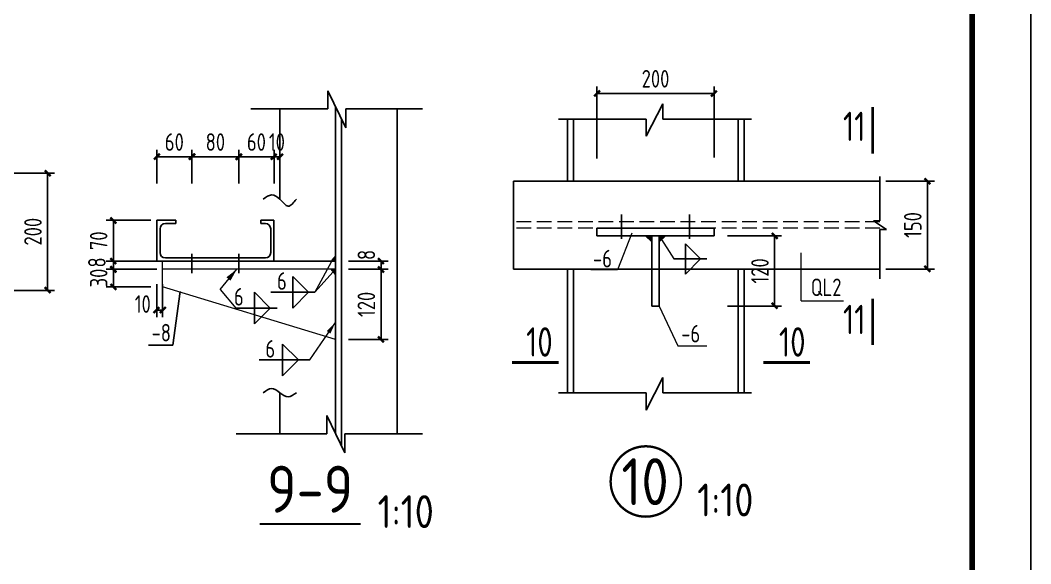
# Model space of a CAD drawing. Header units: millimetres. Extents: x 865974 to 875117, y 41124 to 44891.
# Drawn here: x 869482.7 to 869655, y 41323.1 to 41415.8 of the extents above; entities that cross this region are included whole.
import ezdxf

# ---------------------------------------------------------------- set-up
doc = ezdxf.new("R2010")
doc.units = ezdxf.units.MM
doc.header["$LTSCALE"] = 1000
doc.header["$MEASUREMENT"] = 0
doc.linetypes.add('DASH', pattern=[0.35, 0.25, -0.1])
for name, color, linetype, lineweight in [('1', 4, 'Continuous', 70), ('D3', 62, 'Continuous', 9), ('LZ', 64, 'Continuous', 9), ('数字', 3, 'Continuous', 9)]:
    doc.layers.add(name, color=color, linetype=linetype, lineweight=lineweight)
for name, color, linetype in [('D1', 112, 'Continuous'), ('D2', 6, 'Continuous'), ('DIM', 7, 'Continuous'), ('GJ', 6, 'Continuous'), ('Prof', 2, 'Continuous'), ('PUB_DIM', 3, 'Continuous'), ('文字', 7, 'Continuous'), ('桩', 6, 'Continuous')]:
    doc.layers.add(name, color=color, linetype=linetype)
doc.styles.add('GBHZ', font='gbenor.shx', dxfattribs={"width": 0.9, "bigfont": 'gbcbig.shx'})
doc.dimstyles.new('Y10', dxfattribs={"dimscale": 0, "dimtxt": 3, "dimasz": 0.01, "dimexe": 1.2, "dimexo": 1, "dimgap": 1, "dimtad": 1, "dimdec": 0, "dimlfac": 10, "dimzin": 0, "dimdsep": 46, "dimtxsty": 'GBHZ', "dimblk1": 'DX', "dimblk2": 'DX', "dimsah": 1, "dimcen": 0.09, "dimdle": 1, "dimadec": 0, "dimazin": 0, "dimtfac": 1, "dimtdec": 0, "dimtix": 1, "dimtmove": 2, "dimatfit": 3, "dimldrblk": 'DX', "dimfxl": 0, "dimtolj": 1, "dimtzin": 0, "dimarcsym": 0})

# ---------------------------------------------------------------- blocks, each defined once
blk = doc.blocks.new('DX')
at = {"color": 0, "linetype": 'ByBlock', "const_width": 40}
blk.add_lwpolyline([(-54, -51), (46, 49)], dxfattribs=at)
blk = doc.blocks.new('*D182')
at = {"layer": 'Defpoints', "color": 0, "linetype": 'ByBlock', "transparency": 16777216}
for p in [(869469.99, 41389.72), (869469.99, 41369.73), (869487.35, 41369.73)]:
    blk.add_point(p, dxfattribs=at)
at = {"layer": 'DIM', "color": 0, "linetype": 'ByBlock', "lineweight": -2, "transparency": 16777216}
for p, q in [((869470.99, 41389.72), (869488.55, 41389.72)), ((869487.35, 41389.71), (869487.35, 41369.74)), ((869470.99, 41369.73), (869488.55, 41369.73))]:
    blk.add_line(p, q, dxfattribs=at)
at = {"layer": 'DIM', "color": 0, "linetype": 'ByBlock', "lineweight": -2, "transparency": 16777216, "xscale": 0.01, "yscale": 0.01, "zscale": 0.01}
for p, rotation in [((869487.35, 41389.72), 90), ((869487.35, 41369.73), 270)]:
    blk.add_blockref('DX', p, dxfattribs=dict(at, rotation=rotation))
at = {"layer": 'DIM', "color": 0, "linetype": 'ByBlock', "transparency": 16777216, "insert": (869484.85, 41379.73), "char_height": 3, "attachment_point": 5, "rotation": 90, "style": 'GBHZ'}
blk.add_mtext('\\A1;200', dxfattribs=at)
blk = doc.blocks.new('*D187')
at = {"layer": 'Defpoints', "color": 0, "linetype": 'ByBlock', "transparency": 16777216}
for p in [(869505.96, 41381.69), (869498.56, 41374.69), (869505.96, 41374.69)]:
    blk.add_point(p, dxfattribs=at)
at = {"layer": 'DIM', "color": 0, "linetype": 'ByBlock', "lineweight": -2, "transparency": 16777216}
for p, q in [((869504.96, 41381.69), (869497.36, 41381.69)), ((869498.56, 41381.68), (869498.56, 41374.7)), ((869504.96, 41374.69), (869497.36, 41374.69))]:
    blk.add_line(p, q, dxfattribs=at)
at = {"layer": 'DIM', "color": 0, "linetype": 'ByBlock', "lineweight": -2, "transparency": 16777216, "xscale": 0.01, "yscale": 0.01, "zscale": 0.01}
for p, rotation in [((869498.56, 41381.69), 90), ((869498.56, 41374.69), 270)]:
    blk.add_blockref('DX', p, dxfattribs=dict(at, rotation=rotation))
at = {"layer": 'DIM', "color": 0, "linetype": 'ByBlock', "transparency": 16777216, "insert": (869496.06, 41378.19), "char_height": 3, "attachment_point": 5, "rotation": 90, "style": 'GBHZ'}
blk.add_mtext('\\A1;70', dxfattribs=at)
blk = doc.blocks.new('*D188')
at = {"layer": 'Defpoints', "color": 0, "linetype": 'ByBlock', "transparency": 16777216}
for p in [(869519.96, 41392.51), (869519.96, 41386.92), (869525.96, 41386.92)]:
    blk.add_point(p, dxfattribs=at)
at = {"layer": 'DIM', "color": 0, "linetype": 'ByBlock', "lineweight": -2, "transparency": 16777216}
for p, q in [((869519.96, 41387.92), (869519.96, 41393.71)), ((869525.96, 41387.92), (869525.96, 41393.71)), ((869525.95, 41392.51), (869519.97, 41392.51))]:
    blk.add_line(p, q, dxfattribs=at)
at = {"layer": 'DIM', "color": 0, "linetype": 'ByBlock', "lineweight": -2, "transparency": 16777216, "xscale": 0.01, "yscale": 0.01, "zscale": 0.01, "rotation": 180}
blk.add_blockref('DX', (869519.96, 41392.51), dxfattribs=at)
at = {"layer": 'DIM', "color": 0, "linetype": 'ByBlock', "lineweight": -2, "transparency": 16777216, "xscale": 0.01, "yscale": 0.01, "zscale": 0.01}
blk.add_blockref('DX', (869525.96, 41392.51), dxfattribs=at)
at = {"layer": 'DIM', "color": 0, "linetype": 'ByBlock', "transparency": 16777216, "insert": (869522.96, 41395.01), "char_height": 3, "attachment_point": 5, "style": 'GBHZ'}
blk.add_mtext('\\A1;60', dxfattribs=at)
blk = doc.blocks.new('*D189')
at = {"layer": 'Defpoints', "color": 0, "linetype": 'ByBlock', "transparency": 16777216}
for p in [(869511.96, 41392.51), (869511.96, 41386.92), (869519.96, 41386.92)]:
    blk.add_point(p, dxfattribs=at)
at = {"layer": 'DIM', "color": 0, "linetype": 'ByBlock', "lineweight": -2, "transparency": 16777216}
for p, q in [((869511.96, 41387.92), (869511.96, 41393.71)), ((869519.96, 41387.92), (869519.96, 41393.71)), ((869519.95, 41392.51), (869511.97, 41392.51))]:
    blk.add_line(p, q, dxfattribs=at)
at = {"layer": 'DIM', "color": 0, "linetype": 'ByBlock', "lineweight": -2, "transparency": 16777216, "xscale": 0.01, "yscale": 0.01, "zscale": 0.01, "rotation": 180}
blk.add_blockref('DX', (869511.96, 41392.51), dxfattribs=at)
at = {"layer": 'DIM', "color": 0, "linetype": 'ByBlock', "lineweight": -2, "transparency": 16777216, "xscale": 0.01, "yscale": 0.01, "zscale": 0.01}
blk.add_blockref('DX', (869519.96, 41392.51), dxfattribs=at)
at = {"layer": 'DIM', "color": 0, "linetype": 'ByBlock', "transparency": 16777216, "insert": (869515.96, 41395.01), "char_height": 3, "attachment_point": 5, "style": 'GBHZ'}
blk.add_mtext('\\A1;80', dxfattribs=at)
blk = doc.blocks.new('*D190')
at = {"layer": 'Defpoints', "color": 0, "linetype": 'ByBlock', "transparency": 16777216}
for p in [(869505.96, 41392.51), (869505.96, 41386.92), (869511.96, 41386.92)]:
    blk.add_point(p, dxfattribs=at)
at = {"layer": 'DIM', "color": 0, "linetype": 'ByBlock', "lineweight": -2, "transparency": 16777216}
for p, q in [((869505.96, 41387.92), (869505.96, 41393.71)), ((869511.96, 41387.92), (869511.96, 41393.71)), ((869511.95, 41392.51), (869505.97, 41392.51))]:
    blk.add_line(p, q, dxfattribs=at)
at = {"layer": 'DIM', "color": 0, "linetype": 'ByBlock', "lineweight": -2, "transparency": 16777216, "xscale": 0.01, "yscale": 0.01, "zscale": 0.01, "rotation": 180}
blk.add_blockref('DX', (869505.96, 41392.51), dxfattribs=at)
at = {"layer": 'DIM', "color": 0, "linetype": 'ByBlock', "lineweight": -2, "transparency": 16777216, "xscale": 0.01, "yscale": 0.01, "zscale": 0.01}
blk.add_blockref('DX', (869511.96, 41392.51), dxfattribs=at)
at = {"layer": 'DIM', "color": 0, "linetype": 'ByBlock', "transparency": 16777216, "insert": (869508.96, 41395.01), "char_height": 3, "attachment_point": 5, "style": 'GBHZ'}
blk.add_mtext('\\A1;60', dxfattribs=at)
blk = doc.blocks.new('*D191')
at = {"layer": 'Defpoints', "color": 0, "linetype": 'ByBlock', "transparency": 16777216}
for p in [(869537.69, 41374.69), (869537.69, 41373.34), (869544.21, 41373.34)]:
    blk.add_point(p, dxfattribs=at)
at = {"layer": 'DIM', "color": 0, "linetype": 'ByBlock', "lineweight": -2, "transparency": 16777216}
for p, q in [((869538.69, 41374.69), (869545.41, 41374.69)), ((869544.21, 41374.7), (869544.21, 41374.71)), ((869544.21, 41374.69), (869544.21, 41373.34)), ((869538.69, 41373.34), (869545.41, 41373.34)), ((869544.21, 41373.33), (869544.21, 41373.32))]:
    blk.add_line(p, q, dxfattribs=at)
at = {"layer": 'DIM', "color": 0, "linetype": 'ByBlock', "lineweight": -2, "transparency": 16777216, "xscale": 0.01, "yscale": 0.01, "zscale": 0.01}
for p, rotation in [((869544.21, 41374.69), 270), ((869544.21, 41373.34), 90)]:
    blk.add_blockref('DX', p, dxfattribs=dict(at, rotation=rotation))
at = {"layer": 'DIM', "color": 0, "linetype": 'ByBlock', "transparency": 16777216, "insert": (869541.71, 41375.77), "char_height": 3, "attachment_point": 5, "rotation": 90, "style": 'GBHZ'}
blk.add_mtext('\\A1;8', dxfattribs=at)
blk = doc.blocks.new('*D192')
at = {"layer": 'Defpoints', "color": 0, "linetype": 'ByBlock', "transparency": 16777216}
for p in [(869537.69, 41373.34), (869537.69, 41361.34), (869544.21, 41361.34)]:
    blk.add_point(p, dxfattribs=at)
at = {"layer": 'DIM', "color": 0, "linetype": 'ByBlock', "lineweight": -2, "transparency": 16777216}
for p, q in [((869538.69, 41373.34), (869545.41, 41373.34)), ((869544.21, 41373.33), (869544.21, 41361.35)), ((869538.69, 41361.34), (869545.41, 41361.34))]:
    blk.add_line(p, q, dxfattribs=at)
at = {"layer": 'DIM', "color": 0, "linetype": 'ByBlock', "lineweight": -2, "transparency": 16777216, "xscale": 0.01, "yscale": 0.01, "zscale": 0.01}
for p, rotation in [((869544.21, 41373.34), 90), ((869544.21, 41361.34), 270)]:
    blk.add_blockref('DX', p, dxfattribs=dict(at, rotation=rotation))
at = {"layer": 'DIM', "color": 0, "linetype": 'ByBlock', "transparency": 16777216, "insert": (869541.71, 41367.34), "char_height": 3, "attachment_point": 5, "rotation": 90, "style": 'GBHZ'}
blk.add_mtext('\\A1;120', dxfattribs=at)
blk = doc.blocks.new('*D193')
at = {"layer": 'Defpoints', "color": 0, "linetype": 'ByBlock', "transparency": 16777216}
for p in [(869505.96, 41371.81), (869506.96, 41371.81), (869506.96, 41366.37)]:
    blk.add_point(p, dxfattribs=at)
at = {"layer": 'DIM', "color": 0, "linetype": 'ByBlock', "lineweight": -2, "transparency": 16777216}
for p, q in [((869505.96, 41370.81), (869505.96, 41365.17)), ((869506.96, 41370.81), (869506.96, 41365.17)), ((869505.95, 41366.37), (869505.94, 41366.37)), ((869505.96, 41366.37), (869506.96, 41366.37)), ((869506.97, 41366.37), (869506.98, 41366.37))]:
    blk.add_line(p, q, dxfattribs=at)
at = {"layer": 'DIM', "color": 0, "linetype": 'ByBlock', "lineweight": -2, "transparency": 16777216, "xscale": 0.01, "yscale": 0.01, "zscale": 0.01}
blk.add_blockref('DX', (869505.96, 41366.37), dxfattribs=at)
at = {"layer": 'DIM', "color": 0, "linetype": 'ByBlock', "lineweight": -2, "transparency": 16777216, "xscale": 0.01, "yscale": 0.01, "zscale": 0.01, "rotation": 180}
blk.add_blockref('DX', (869506.96, 41366.37), dxfattribs=at)
at = {"layer": 'DIM', "color": 0, "linetype": 'ByBlock', "transparency": 16777216, "insert": (869503.58, 41367.4), "char_height": 3, "attachment_point": 5, "style": 'GBHZ'}
blk.add_mtext('\\A1;10', dxfattribs=at)
blk = doc.blocks.new('*D194')
at = {"layer": 'Defpoints', "color": 0, "linetype": 'ByBlock', "transparency": 16777216}
for p in [(869498.56, 41373.34), (869505.96, 41373.34), (869505.96, 41370.34)]:
    blk.add_point(p, dxfattribs=at)
at = {"layer": 'DIM', "color": 0, "linetype": 'ByBlock', "lineweight": -2, "transparency": 16777216}
for p, q in [((869504.96, 41373.34), (869497.36, 41373.34)), ((869498.56, 41373.35), (869498.56, 41373.36)), ((869498.56, 41370.34), (869498.56, 41373.34)), ((869504.96, 41370.34), (869497.36, 41370.34)), ((869498.56, 41370.33), (869498.56, 41370.32))]:
    blk.add_line(p, q, dxfattribs=at)
at = {"layer": 'DIM', "color": 0, "linetype": 'ByBlock', "lineweight": -2, "transparency": 16777216, "xscale": 0.01, "yscale": 0.01, "zscale": 0.01}
for p, rotation in [((869498.56, 41373.34), 270), ((869498.56, 41370.34), 90)]:
    blk.add_blockref('DX', p, dxfattribs=dict(at, rotation=rotation))
at = {"layer": 'DIM', "color": 0, "linetype": 'ByBlock', "transparency": 16777216, "insert": (869496.06, 41371.84), "char_height": 3, "attachment_point": 5, "rotation": 90, "style": 'GBHZ'}
blk.add_mtext('\\A1;30', dxfattribs=at)
blk = doc.blocks.new('*D195')
at = {"layer": 'Defpoints', "color": 0, "linetype": 'ByBlock', "transparency": 16777216}
for p in [(869507.01, 41374.69), (869498.56, 41373.34), (869506.96, 41373.34)]:
    blk.add_point(p, dxfattribs=at)
at = {"layer": 'DIM', "color": 0, "linetype": 'ByBlock', "lineweight": -2, "transparency": 16777216}
for p, q in [((869506.01, 41374.69), (869497.36, 41374.69)), ((869498.56, 41374.7), (869498.56, 41374.71)), ((869498.56, 41374.69), (869498.56, 41373.34)), ((869505.96, 41373.34), (869497.36, 41373.34)), ((869498.56, 41373.33), (869498.56, 41373.32))]:
    blk.add_line(p, q, dxfattribs=at)
at = {"layer": 'DIM', "color": 0, "linetype": 'ByBlock', "lineweight": -2, "transparency": 16777216, "xscale": 0.01, "yscale": 0.01, "zscale": 0.01}
for p, rotation in [((869498.56, 41374.69), 270), ((869498.56, 41373.34), 90)]:
    blk.add_blockref('DX', p, dxfattribs=dict(at, rotation=rotation))
at = {"layer": 'DIM', "color": 0, "linetype": 'ByBlock', "transparency": 16777216, "insert": (869495.76, 41374.49), "char_height": 3, "attachment_point": 5, "rotation": 90, "style": 'GBHZ'}
blk.add_mtext('\\A1;8', dxfattribs=at)
blk = doc.blocks.new('*D196')
at = {"layer": 'Defpoints', "color": 0, "linetype": 'ByBlock', "transparency": 16777216}
for p in [(869526.96, 41392.51), (869525.96, 41386.92), (869526.96, 41386.92)]:
    blk.add_point(p, dxfattribs=at)
at = {"layer": 'DIM', "color": 0, "linetype": 'ByBlock', "lineweight": -2, "transparency": 16777216}
for p, q in [((869525.96, 41387.92), (869525.96, 41393.71)), ((869526.96, 41387.92), (869526.96, 41393.71)), ((869525.95, 41392.51), (869525.94, 41392.51)), ((869525.96, 41392.51), (869526.96, 41392.51)), ((869526.97, 41392.51), (869526.98, 41392.51))]:
    blk.add_line(p, q, dxfattribs=at)
at = {"layer": 'DIM', "color": 0, "linetype": 'ByBlock', "lineweight": -2, "transparency": 16777216, "xscale": 0.01, "yscale": 0.01, "zscale": 0.01}
blk.add_blockref('DX', (869525.96, 41392.51), dxfattribs=at)
at = {"layer": 'DIM', "color": 0, "linetype": 'ByBlock', "lineweight": -2, "transparency": 16777216, "xscale": 0.01, "yscale": 0.01, "zscale": 0.01, "rotation": 180}
blk.add_blockref('DX', (869526.96, 41392.51), dxfattribs=at)
at = {"layer": 'DIM', "color": 0, "linetype": 'ByBlock', "transparency": 16777216, "insert": (869526.46, 41395.01), "char_height": 3, "attachment_point": 5, "style": 'GBHZ'}
blk.add_mtext('\\A1;10', dxfattribs=at)
blk = doc.blocks.new('*D442')
at = {"layer": 'Defpoints', "color": 0, "linetype": 'ByBlock', "transparency": 16777216}
for p in [(869601.03, 41403.29), (869581.03, 41391.18), (869601.03, 41391.4)]:
    blk.add_point(p, dxfattribs=at)
at = {"layer": 'DIM', "color": 0, "linetype": 'ByBlock', "lineweight": -2, "transparency": 16777216}
for p, q in [((869581.03, 41392.18), (869581.03, 41404.49)), ((869581.04, 41403.29), (869601.02, 41403.29)), ((869601.03, 41392.4), (869601.03, 41404.49))]:
    blk.add_line(p, q, dxfattribs=at)
at = {"layer": 'DIM', "color": 0, "linetype": 'ByBlock', "lineweight": -2, "transparency": 16777216, "xscale": 0.01, "yscale": 0.01, "zscale": 0.01, "rotation": 180}
blk.add_blockref('DX', (869581.03, 41403.29), dxfattribs=at)
at = {"layer": 'DIM', "color": 0, "linetype": 'ByBlock', "lineweight": -2, "transparency": 16777216, "xscale": 0.01, "yscale": 0.01, "zscale": 0.01}
blk.add_blockref('DX', (869601.03, 41403.29), dxfattribs=at)
at = {"layer": 'DIM', "color": 0, "linetype": 'ByBlock', "transparency": 16777216, "insert": (869591.03, 41405.79), "char_height": 3, "attachment_point": 5, "style": 'GBHZ'}
blk.add_mtext('\\A1;200', dxfattribs=at)
blk = doc.blocks.new('*D443')
at = {"layer": 'Defpoints', "color": 0, "linetype": 'ByBlock', "transparency": 16777216}
for p in [(869602.29, 41379.05), (869602.29, 41367.05), (869611.34, 41367.05)]:
    blk.add_point(p, dxfattribs=at)
at = {"layer": 'DIM', "color": 0, "linetype": 'ByBlock', "lineweight": -2, "transparency": 16777216}
for p, q in [((869603.29, 41379.05), (869612.54, 41379.05)), ((869611.34, 41379.04), (869611.34, 41367.06)), ((869603.29, 41367.05), (869612.54, 41367.05))]:
    blk.add_line(p, q, dxfattribs=at)
at = {"layer": 'DIM', "color": 0, "linetype": 'ByBlock', "lineweight": -2, "transparency": 16777216, "xscale": 0.01, "yscale": 0.01, "zscale": 0.01}
for p, rotation in [((869611.34, 41379.05), 90), ((869611.34, 41367.05), 270)]:
    blk.add_blockref('DX', p, dxfattribs=dict(at, rotation=rotation))
at = {"layer": 'DIM', "color": 0, "linetype": 'ByBlock', "transparency": 16777216, "insert": (869608.84, 41373.05), "char_height": 3, "attachment_point": 5, "rotation": 90, "style": 'GBHZ'}
blk.add_mtext('\\A1;120', dxfattribs=at)
blk = doc.blocks.new('*D444')
at = {"layer": 'Defpoints', "color": 0, "linetype": 'ByBlock', "transparency": 16777216}
for p in [(869629.31, 41388.37), (869629.31, 41373.37), (869637.41, 41373.37)]:
    blk.add_point(p, dxfattribs=at)
at = {"layer": 'DIM', "color": 0, "linetype": 'ByBlock', "lineweight": -2, "transparency": 16777216}
for p, q in [((869630.31, 41388.37), (869638.61, 41388.37)), ((869637.41, 41388.36), (869637.41, 41373.38)), ((869630.31, 41373.37), (869638.61, 41373.37))]:
    blk.add_line(p, q, dxfattribs=at)
at = {"layer": 'DIM', "color": 0, "linetype": 'ByBlock', "lineweight": -2, "transparency": 16777216, "xscale": 0.01, "yscale": 0.01, "zscale": 0.01}
for p, rotation in [((869637.41, 41388.37), 90), ((869637.41, 41373.37), 270)]:
    blk.add_blockref('DX', p, dxfattribs=dict(at, rotation=rotation))
at = {"layer": 'DIM', "color": 0, "linetype": 'ByBlock', "transparency": 16777216, "insert": (869634.91, 41380.87), "char_height": 3, "attachment_point": 5, "rotation": 90, "style": 'GBHZ'}
blk.add_mtext('\\A1;150', dxfattribs=at)

msp = doc.modelspace()

# ---------------------------------------------------------------- linework, layer by layer
at = {"color": 0}
msp.add_line((869655.031, 41717.604), (869655.031, 41123.604), dxfattribs=at)
at = {"color": 0, "const_width": 1}
msp.add_lwpolyline([(869645.031, 41133.604), (868839.031, 41133.604), (868839.031, 41707.604), (869645.031, 41707.604)], close=True, dxfattribs=at)
at = {"linetype": 'ByBlock', "ltscale": 0.5, "const_width": 0.4}
msp.add_lwpolyline([(869583.37, 41337.158, 1), (869595.37, 41337.158, 1)], format="xyb", close=True, dxfattribs=at)
at = {"layer": '1', "color": 2, "const_width": 0.48}
for points in [[(869628.078, 41400.959), (869628.078, 41393.037)], [(869628.078, 41368.338), (869628.078, 41360.416)], [(869566.577, 41357.436), (869574.499, 41357.436)], [(869609.443, 41357.436), (869617.365, 41357.436)]]:
    msp.add_lwpolyline(points, dxfattribs=at)
at = {"layer": 'D1', "color": 251}
for p, q in [((869535.121, 41400.649, 5), (869535.121, 41403.735, 5)), ((869535.121, 41403.735, 5), (869538.198, 41397.413, 5)), ((869589.426, 41395.993), (869592.301, 41401.543)), ((869592.301, 41401.543), (869592.301, 41398.925)), ((869535.121, 41400.649, 5), (869522.015, 41400.649, 5)), ((869538.198, 41397.413, 5), (869538.198, 41400.649, 5)), ((869551.283, 41400.649, 5), (869538.198, 41400.649, 5)), ((869574.499, 41398.925), (869589.426, 41398.925)), ((869589.426, 41398.925), (869589.426, 41395.993)), ((869592.301, 41398.925), (869607.409, 41398.925)), ((869629.312, 41389.153), (869629.312, 41381.594)), ((869630.436, 41380.114), (869628.187, 41381.594)), ((869628.187, 41381.594), (869629.312, 41381.594)), ((869629.312, 41380.114), (869629.312, 41371.69)), ((869629.312, 41380.114), (869630.436, 41380.114)), ((869596.153, 41377.658), (869596.153, 41372.519)), ((869596.153, 41377.658), (869598.723, 41375.089)), ((869594.124, 41375.089), (869599.804, 41375.089)), ((869596.153, 41372.519), (869598.723, 41375.089)), ((869529.147, 41372.103, 5), (869529.147, 41366.694, 5)), ((869529.147, 41372.103, 5), (869531.851, 41369.398, 5)), ((869522.614, 41369.415, 5), (869522.614, 41364.005, 5)), ((869522.614, 41369.415, 5), (869525.319, 41366.71, 5)), ((869525.392, 41369.398, 5), (869532.938, 41369.398, 5)), ((869529.147, 41366.694, 5), (869531.851, 41369.398, 5)), ((869519.473, 41366.71, 5), (869526.495, 41366.71, 5)), ((869522.614, 41364.005, 5), (869525.319, 41366.71, 5)), ((869527.418, 41360.574, 5), (869530.122, 41357.869, 5)), ((869527.418, 41360.574, 5), (869527.418, 41355.164, 5)), ((869523.446, 41357.869, 5), (869532.073, 41357.869, 5)), ((869527.418, 41355.164, 5), (869530.122, 41357.869, 5)), ((869589.426, 41349.307), (869592.301, 41354.856)), ((869592.301, 41354.856), (869592.301, 41352.239)), ((869574.499, 41352.239), (869589.426, 41352.239)), ((869589.426, 41352.239), (869589.426, 41349.307)), ((869592.301, 41352.239), (869607.409, 41352.239)), ((869534.97, 41348.386, 5), (869538.047, 41342.065, 5)), ((869534.97, 41345.301, 5), (869534.97, 41348.386, 5)), ((869534.97, 41345.301, 5), (869519.525, 41345.301, 5)), ((869538.047, 41342.065, 5), (869538.047, 41345.301, 5)), ((869551.283, 41345.301, 5), (869538.047, 41345.301, 5))]:
    msp.add_line(p, q, dxfattribs=at)
at = {"layer": 'D2'}
for p, q in [((869526.956, 41400.649, 5), (869526.956, 41385.292, 5)), ((869536.456, 41400.992, 5), (869536.456, 41345.301, 5)), ((869546.956, 41400.649, 5), (869546.956, 41345.301, 5)), ((869537.456, 41398.938, 5), (869537.456, 41343.281, 5)), ((869576.029, 41398.925), (869576.029, 41388.369)), ((869577.029, 41398.925), (869577.029, 41388.369)), ((869605.137, 41398.925), (869605.137, 41388.369)), ((869606.137, 41398.925), (869606.137, 41388.369)), ((869566.827, 41388.369), (869629.312, 41388.369)), ((869509.216, 41381.692, 5), (869505.956, 41381.692, 5)), ((869505.956, 41374.693, 5), (869505.956, 41381.692, 5)), ((869509.216, 41381.128, 5), (869507.427, 41381.128, 5)), ((869509.216, 41381.128, 5), (869509.216, 41381.692, 5)), ((869525.959, 41381.692, 5), (869523.705, 41381.692, 5)), ((869523.705, 41381.128, 5), (869523.705, 41381.692, 5)), ((869524.494, 41381.128, 5), (869523.705, 41381.128, 5)), ((869525.959, 41374.693, 5), (869525.959, 41381.692, 5)), ((869506.525, 41376.158, 5), (869506.525, 41380.227, 5)), ((869525.395, 41376.158, 5), (869525.395, 41380.227, 5)), ((869581.029, 41380.334), (869581.029, 41379.05)), ((869581.029, 41380.334), (869601.029, 41380.334)), ((869581.029, 41379.05), (869601.029, 41379.05)), ((869590.387, 41379.05), (869590.387, 41367.047)), ((869591.672, 41367.047), (869591.672, 41379.05)), ((869601.029, 41380.334), (869601.029, 41379.05)), ((869511.956, 41372.665, 5), (869511.956, 41375.933, 5)), ((869519.956, 41372.665, 5), (869519.956, 41375.933, 5)), ((869536.456, 41374.693, 5), (869505.956, 41374.693, 5)), ((869524.494, 41375.257, 5), (869507.427, 41375.257, 5)), ((869566.827, 41373.369), (869629.312, 41373.369)), ((869576.029, 41373.369), (869576.029, 41352.239)), ((869577.029, 41373.369), (869577.029, 41352.239)), ((869605.137, 41373.369), (869605.137, 41352.239)), ((869606.137, 41373.369), (869606.137, 41352.239)), ((869590.387, 41367.047), (869591.672, 41367.047)), ((869526.956, 41352.29, 5), (869526.956, 41345.357, 5))]:
    msp.add_line(p, q, dxfattribs=at)
at = {"layer": 'D2', "linetype": 'Continuous'}
for p, q in [((869585.248, 41382.654), (869585.248, 41378.514)), ((869596.81, 41382.654), (869596.81, 41378.514))]:
    msp.add_line(p, q, dxfattribs=at)
at = {"layer": 'D2'}
for centre, start, end in [((869507.427, 41380.227, 5), 90, 180), ((869524.494, 41380.227, 5), 0, 90), ((869507.427, 41376.158, 5), 180, 270), ((869524.494, 41376.158, 5), 270, 0)]:
    msp.add_arc(centre, 0.902, start, end, dxfattribs=at)
at = {"layer": 'D3', "color": 251}
for p, q in [((869586.985, 41379.478), (869584.532, 41373.252)), ((869591.672, 41379.05), (869594.124, 41375.089)), ((869615.866, 41367.962), (869615.866, 41376.152)), ((869536.07, 41375.144, 5), (869532.938, 41369.398, 5)), ((869516.764, 41369.898, 5), (869519.63, 41373.341, 5)), ((869536.07, 41372.89, 5), (869532.938, 41369.398, 5)), ((869584.532, 41373.252), (869580.005, 41373.252)), ((869516.764, 41369.898, 5), (869519.473, 41366.71, 5)), ((869591.672, 41367.047), (869594.838, 41360.288)), ((869615.866, 41367.962), (869623.079, 41367.962)), ((869532.073, 41357.869, 5), (869536.456, 41364.274, 5)), ((869594.838, 41360.288), (869599.766, 41360.288))]:
    msp.add_line(p, q, dxfattribs=at)
at = {"layer": 'D3'}
for p, q in [((869589.317, 41379.05), (869590.387, 41377.979)), ((869592.742, 41379.05), (869591.672, 41377.979)), ((869536.456, 41375.595, 5), (869535.684, 41374.693, 5)), ((869506.956, 41370.341, 5), (869506.956, 41374.693, 5)), ((869536.456, 41373.341, 5), (869506.956, 41373.341, 5)), ((869536.456, 41372.44, 5), (869535.684, 41373.341, 5)), ((869536.456, 41361.345, 5), (869506.956, 41370.341, 5))]:
    msp.add_line(p, q, dxfattribs=at)
for points in [[(869589.317, 41379.05), (869590.387, 41379.05), (869590.387, 41377.979), (869590.387, 41379.05)], [(869592.742, 41379.05), (869591.672, 41379.05), (869591.672, 41377.979), (869591.672, 41379.05)], [(869536.456, 41375.595, 5), (869536.456, 41374.693, 5), (869535.684, 41374.693, 5), (869536.456, 41374.693, 5)], [(869536.456, 41372.44, 5), (869536.456, 41373.341, 5), (869535.684, 41373.341, 5), (869536.456, 41373.341, 5)]]:
    msp.add_solid(points, dxfattribs=at)
at = {"layer": 'D3', "color": 251}
for points in [[(869517.855, 41371.964, 5), (869519.63, 41373.341, 5), (869517.855, 41371.964, 5), (869518.539, 41371.377, 5)], [(869534.957, 41362.812, 5), (869536.456, 41364.274, 5), (869534.957, 41362.812, 5), (869535.572, 41362.359, 5)]]:
    msp.add_solid(points, dxfattribs=at)
at = {"layer": 'GJ', "linetype": 'Continuous'}
msp.add_line((869566.827, 41373.369), (869566.827, 41388.369), dxfattribs=at)
at = {"layer": 'LZ', "color": 251, "linetype": 'DASH', "ltscale": 0.01}
for p, q in [((869629.312, 41381.405), (869566.827, 41381.405)), ((869629.312, 41380.334), (869566.827, 41380.334))]:
    msp.add_line(p, q, dxfattribs=at)
at = {"layer": 'Prof'}
for points in [[(869524.138, 41385.292, 5), (869525.547, 41385.996, 5), (869526.956, 41385.292, 5), (869528.364, 41384.088, 5), (869529.773, 41385.292, 5)], [(869524.138, 41352.29, 5), (869525.547, 41352.994, 5), (869526.956, 41352.29, 5), (869528.364, 41351.585, 5), (869529.773, 41352.29, 5)]]:
    msp.add_spline(points, degree=3, dxfattribs=at)
at = {"layer": '文字', "color": 6, "const_width": 0.32}
msp.add_lwpolyline([(869523.534, 41329.894), (869540.748, 41329.894)], dxfattribs=at)
at = {"layer": '桩'}
for p in [(869509.928, 41369.514, 5), (869504.571, 41360.401, 5)]:
    msp.add_line(p, (869508.719, 41360.401, 5), dxfattribs=at)

# ---------------------------------------------------------------- texts
at = {"layer": 'PUB_DIM', "style": 'GBHZ', "width": 0.9}
for s, p in [('11', (869623.002, 41395.182)), ('11', (869623.002, 41362.272)), ('10', (869568.955, 41358.436)), ('10', (869612.073, 41358.436))]:
    msp.add_text(s, height=5, dxfattribs=at).set_placement(p)
at = {"layer": '数字', "style": 'GBHZ', "width": 0.9}
for s, p in [('-6', (869580.369, 41373.64)), ('6', (869526.475, 41369.822, 5)), ('QL2', (869617.505, 41368.751)), ('6', (869519.127, 41367.134, 5)), ('-8', (869505.084, 41361.02, 5)), ('-6', (869595.421, 41360.852)), ('6', (869524.496, 41358.265, 5))]:
    msp.add_text(s, height=3, dxfattribs=at).set_placement(p)
at = {"layer": '文字', "color": 6, "style": 'GBHZ'}
for s, height, p in [('10', 8, (869585.202, 41333.125)), ('9-9', 8, (869524.785, 41331.846)), ('1:10', 5.6, (869598.136, 41331.206, -0.009)), ('1:10', 5.6, (869543.627, 41329.224))]:
    msp.add_text(s, height=height, dxfattribs=at).set_placement(p)

# ---------------------------------------------------------------- dimensions: what is measured, and where the dimension line sits
at = {"layer": 'DIM', "linetype": 'ByBlock'}
for base, p1, p2, picture, middle in [((869601.029, 41403.295), (869581.029, 41391.184), (869601.029, 41391.399), '*D442', (869591.029, 41405.795)), ((869526.956, 41392.514, 5), (869525.956, 41386.917, 5), (869526.956, 41386.917, 5), '*D196', (869526.456, 41395.014, 5))]:
    dim = msp.add_linear_dim(base=base, p1=p1, p2=p2, dimstyle='Y10', override={"dimscale": 1}, dxfattribs=at)
    dim.commit()
    dim.dimension.update_dxf_attribs({"geometry": picture, "text_midpoint": middle})
for base, p1, p2, angle, picture, middle in [((869505.956, 41392.514, 5), (869511.956, 41386.917, 5), (869505.956, 41386.917, 5), 180, '*D190', (869508.956, 41395.014, 5)), ((869511.956, 41392.514, 5), (869519.956, 41386.917, 5), (869511.956, 41386.917, 5), 180, '*D189', (869515.956, 41395.014, 5)), ((869519.956, 41392.514, 5), (869525.956, 41386.917, 5), (869519.956, 41386.917, 5), 180, '*D188', (869522.956, 41395.014, 5)), ((869487.347, 41369.727), (869469.99, 41389.725), (869469.99, 41369.727), 90, '*D182', (869484.847, 41379.726)), ((869637.412, 41373.369), (869629.312, 41388.369), (869629.312, 41373.369), 270, '*D444', (869634.912, 41380.869)), ((869498.555, 41374.693, 5), (869505.956, 41381.692, 5), (869505.956, 41374.693, 5), 270, '*D187', (869496.055, 41378.193, 5)), ((869611.339, 41367.047), (869602.292, 41379.05), (869602.292, 41367.047), 270, '*D443', (869608.839, 41373.048)), ((869498.555, 41373.341, 5), (869505.956, 41370.341, 5), (869505.956, 41373.341, 5), 90, '*D194', (869496.055, 41371.841, 5)), ((869544.205, 41361.345, 5), (869537.687, 41373.341, 5), (869537.687, 41361.345, 5), 270, '*D192', (869541.705, 41367.343, 5))]:
    dim = msp.add_linear_dim(base=base, p1=p1, p2=p2, angle=angle, dimstyle='Y10', override={"dimscale": 1}, dxfattribs=at)
    dim.commit()
    dim.dimension.update_dxf_attribs({"geometry": picture, "text_midpoint": middle})
for base, p1, p2, picture, middle in [((869498.555, 41373.341, 5), (869507.009, 41374.693, 5), (869506.956, 41373.341, 5), '*D195', (869495.761, 41374.489, 5)), ((869544.205, 41373.341, 5), (869537.687, 41374.693, 5), (869537.687, 41373.341, 5), '*D191', (869541.705, 41375.775, 5))]:
    dim = msp.add_linear_dim(base=base, p1=p1, p2=p2, angle=270, text='8', dimstyle='Y10', override={"dimscale": 1}, dxfattribs=at)
    dim.commit()
    dim.dimension.update_dxf_attribs({"geometry": picture, "text_midpoint": middle, "dimtype": 160})
dim = msp.add_linear_dim(base=(869506.956, 41366.373, 5), p1=(869505.956, 41371.813, 5), p2=(869506.956, 41371.813, 5), angle=180, dimstyle='Y10', override={"dimscale": 1}, dxfattribs=at)
dim.commit()
dim.dimension.update_dxf_attribs({"geometry": '*D193', "text_midpoint": (869503.58, 41367.4, 5), "dimtype": 160})

doc.saveas('drawing.dxf')
